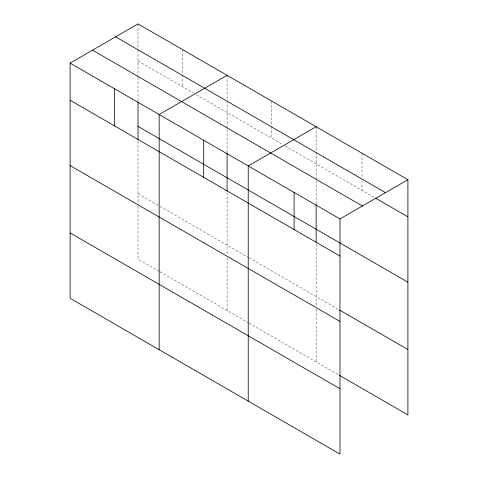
<?xml version="1.0" encoding="UTF-8"?>
<svg xmlns="http://www.w3.org/2000/svg" width="478" height="478" viewBox="0 0 478 478"><rect width="100%" height="100%" fill="white"/><g stroke="black" fill="none" stroke-linecap="round" stroke-linejoin="round"><path stroke-width="0.36" stroke-dasharray="2.39 1.79" d="M227.086 152.548L227.086 128.779M227.086 128.038L227.086 101.306M316.143 203.963L316.143 180.2M316.143 179.453L316.143 126.736M138.028 61.023L193.524 93.067M196.105 94.56L282.582 144.481M285.163 145.975L374.943 197.808M138.028 193.721L159.323 206.018M159.969 206.388L248.381 257.433M249.026 257.803L338.759 309.613M159.323 271.373L138.028 259.076L138.028 204.859M159.969 271.743L248.381 322.787M249.026 323.164L338.759 374.967M362.019 153.223L362.019 177.72M362.019 180.69L362.019 190.346M316.143 244.013L316.143 306.207M316.143 309.176L316.143 361.912M271.612 101.025L271.612 125.529M271.612 126.27L271.612 138.148M227.086 75.315L227.086 100.559M227.086 192.598L227.086 254.792M227.086 257.762L227.086 310.497M182.554 49.61L182.554 74.108M182.554 74.855L182.554 86.733M138.028 23.9L138.028 49.144M138.028 49.885L138.028 76.623M138.028 77.364L138.028 101.133M138.028 141.183L138.028 204.118"/><path stroke-width="0.72" d="M227.086 153.289L227.086 191.116M316.143 204.704L316.143 242.537M339.972 321.407L339.972 218.924L70.105 63.114L70.105 298.29L339.972 454.1L339.972 321.407L70.105 165.597M339.404 375.344L407.895 414.886L407.895 179.71L138.028 23.9L70.105 63.114M227.086 75.315L159.162 114.529L159.162 349.711M316.143 126.736L248.219 165.95L248.219 401.126M339.972 218.924L407.895 179.71M115.61 36.842L385.483 192.646M375.589 198.179L407.895 216.833M92.517 50.172L362.39 205.982M138.028 126.383L407.895 282.187M70.105 100.243L339.972 256.047M339.404 309.983L407.895 349.526M70.105 232.935L339.972 388.745M294.095 192.437L294.095 229.56M203.688 140.239L203.688 177.362M138.028 101.874L138.028 139.701M114.63 88.824L114.63 125.947"/></g></svg>
